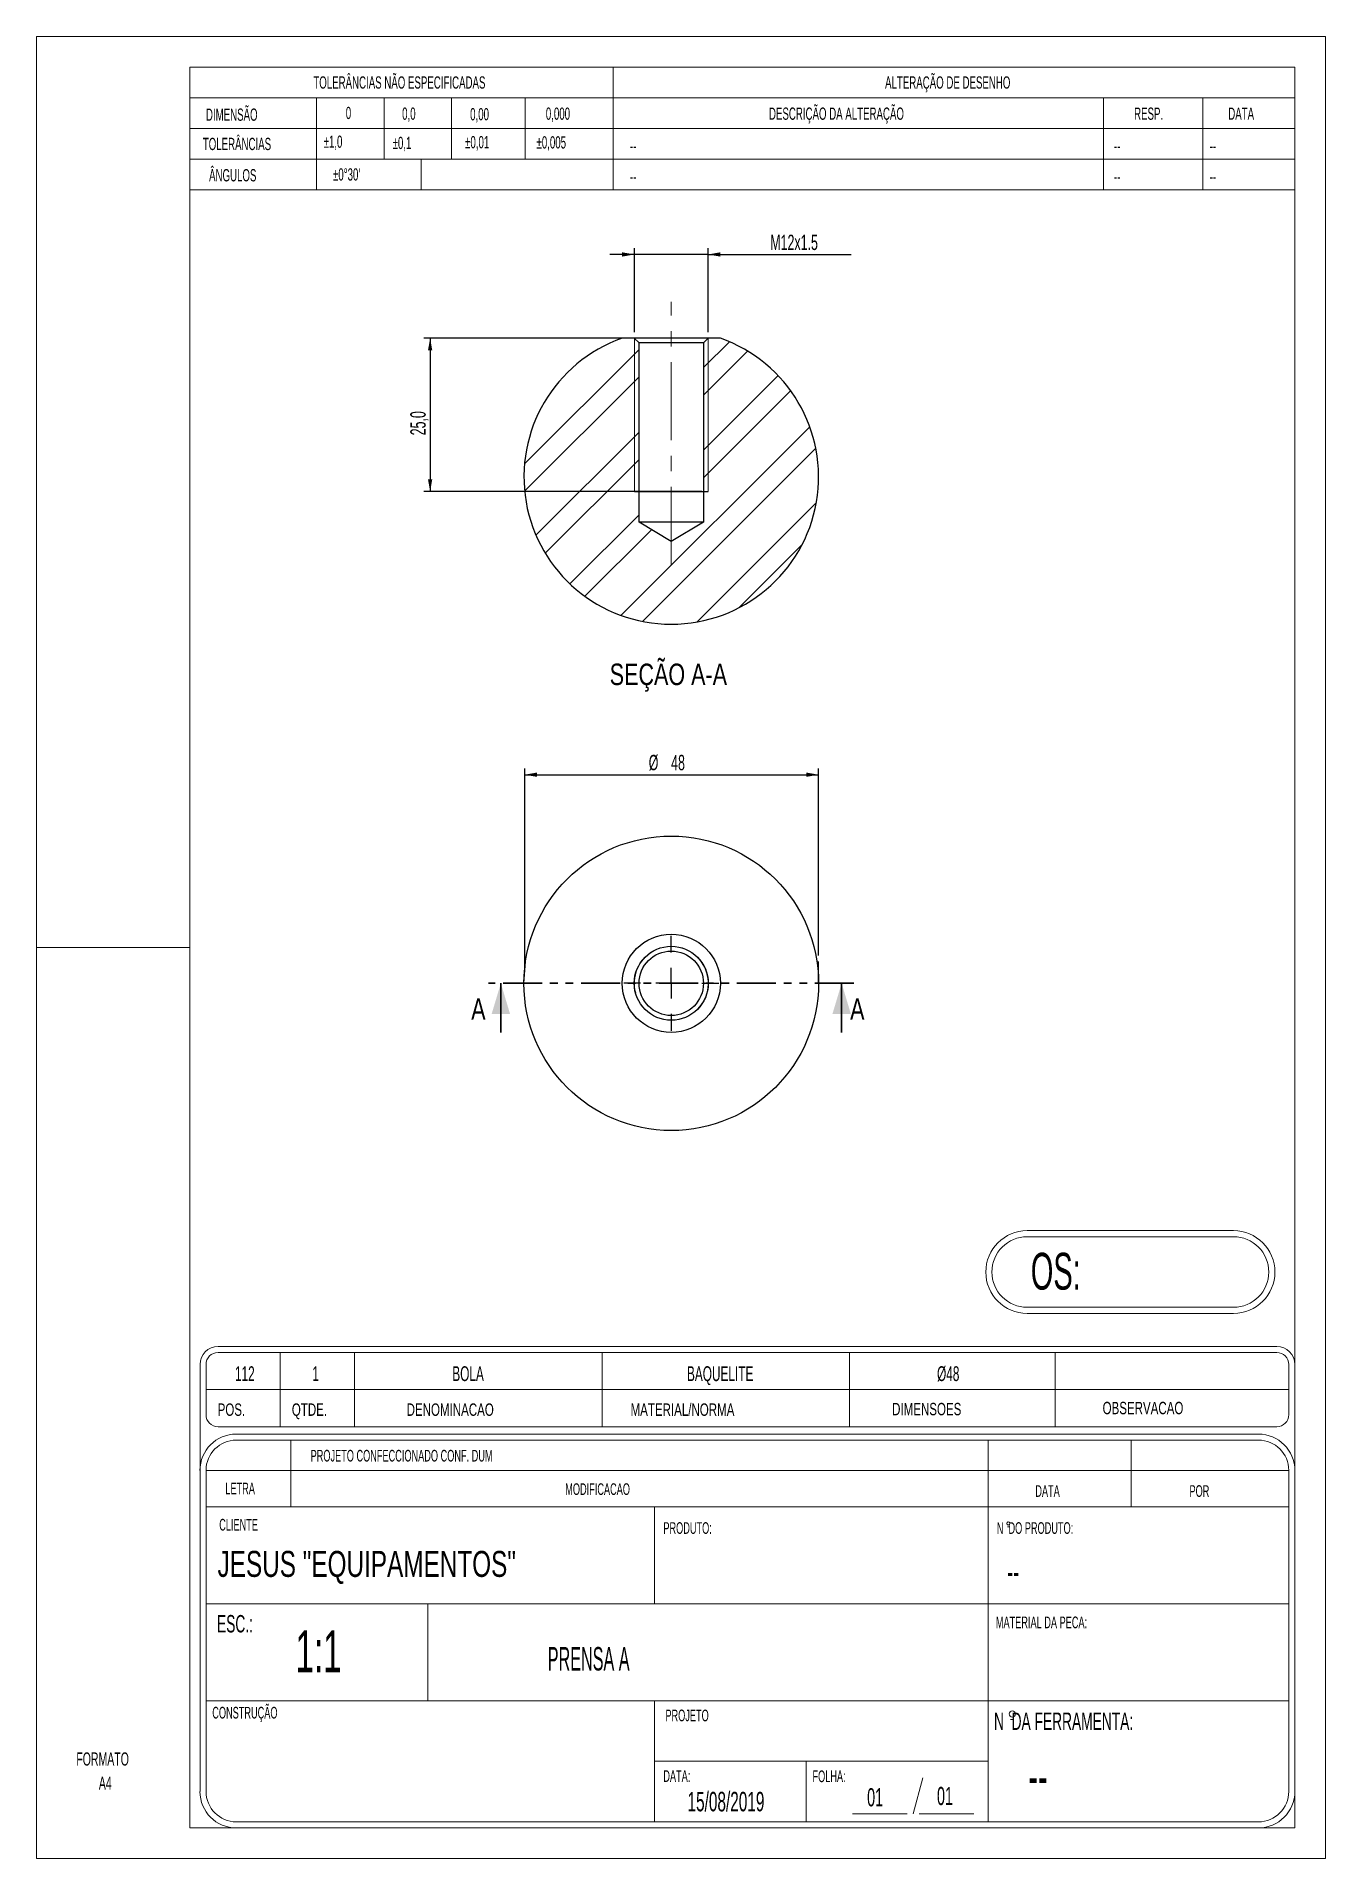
# Model space of a CAD drawing. Header units: millimetres. Extents: x 0 to 210, y 0 to 297.
import ezdxf

# ---------------------------------------------------------------- set-up
doc = ezdxf.new("R2010")
doc.units = ezdxf.units.MM
doc.linetypes.add('CENTERX2', pattern=[20.32, 12.7, -2.54, 2.54, -2.54])
doc.linetypes.add('PHANTOM', pattern=[12.7, 6.35, -1.27, 1.27, -1.27, 1.27, -1.27])
doc.layers.add('COTAS', color=7, linetype='Continuous')
doc.styles.add('SLDTEXTSTYLE0', font='TXT', dxfattribs={"width": 0.595745})
doc.styles.add('SLDTEXTSTYLE1', font='TXT', dxfattribs={"width": 0.589474})
doc.styles.add('SLDTEXTSTYLE2', font='TXT', dxfattribs={"width": 0.515789})
doc.styles.add('SLDTEXTSTYLE3', font='TXT', dxfattribs={"width": 0.7})
doc.styles.add('SLDTEXTSTYLE4', font='TXT', dxfattribs={"width": 0.695035})
doc.styles.add('SLDTEXTSTYLE5', font='TXT', dxfattribs={"width": 0.605})
doc.styles.add('SLDTEXTSTYLE6', font='TXT', dxfattribs={"width": 0.75})
doc.dimstyles.new('SLDDIMSTYLE0', dxfattribs={"dimtxt": 2.5, "dimasz": 2, "dimexe": 0, "dimexo": 0.0625, "dimtad": 1, "dimdec": 0, "dimrnd": 1e-09, "dimzin": 12, "dimdsep": 46, "dimtxsty": 'SLDTEXTSTYLE5', "dimsah": 1, "dimcen": 0.09, "dimadec": 0, "dimazin": 3, "dimtfac": 1, "dimtdec": 3, "dimtofl": 0, "dimtmove": 0, "dimatfit": 3, "dimfxl": 0, "dimfrac": 2, "dimtolj": 1, "dimtzin": 12, "dimarcsym": 0})
doc.dimstyles.new('SLDDIMSTYLE1', dxfattribs={"dimtxt": 2.5, "dimasz": 2, "dimexe": 0, "dimexo": 0.0625, "dimtad": 1, "dimdec": 1, "dimrnd": 1e-09, "dimzin": 12, "dimdsep": 46, "dimtxsty": 'SLDTEXTSTYLE5', "dimsah": 1, "dimcen": 0.09, "dimadec": 0, "dimazin": 3, "dimtfac": 1, "dimtdec": 3, "dimtmove": 0, "dimatfit": 0, "dimfxl": 0, "dimfrac": 2, "dimtolj": 1, "dimtzin": 12, "dimarcsym": 0})
doc.dimstyles.new('SLDDIMSTYLE2', dxfattribs={"dimtxt": 2.5, "dimasz": 2, "dimexe": 0, "dimexo": 0.0625, "dimtad": 1, "dimdec": 1, "dimrnd": 1e-09, "dimzin": 12, "dimdsep": 46, "dimtxsty": 'SLDTEXTSTYLE5', "dimsah": 1, "dimcen": 0.09, "dimadec": 0, "dimazin": 3, "dimtfac": 1, "dimtdec": 3, "dimtofl": 0, "dimtmove": 0, "dimatfit": 3, "dimfxl": 0, "dimfrac": 2, "dimtolj": 1, "dimtzin": 12, "dimarcsym": 0})

# ---------------------------------------------------------------- blocks, each defined once
blk = doc.blocks.new('SW_NOTE_0')
at = {"color": 0, "linetype": 'Continuous', "lineweight": 18, "insert": (0, 2.77), "char_height": 2.152, "attachment_point": 1, "style": 'SLDTEXTSTYLE0'}
blk.add_mtext('FORMATO', dxfattribs=at)
blk = doc.blocks.new('SW_NOTE_0_1')
at = {"color": 0, "linetype": 'Continuous', "lineweight": 18, "insert": (0, 2.77), "char_height": 2.152, "attachment_point": 1, "style": 'SLDTEXTSTYLE0'}
blk.add_mtext('A4', dxfattribs=at)
blk = doc.blocks.new('Bloco2')
at = {"color": 7, "linetype": 'Continuous', "lineweight": 18}
for p, q in [((210.04, 297.06), (0.04, 297.06)), ((0.04, 297.06), (0.04, 0.06)), ((210.04, 0.06), (210.04, 297.06)), ((205.04, 292.06), (25.04, 292.06)), ((25.04, 292.06), (25.04, 5.06)), ((205.04, 5.06), (205.04, 292.06)), ((0.04, 148.56), (25.04, 148.56)), ((25.04, 5.06), (205.04, 5.06)), ((0.04, 0.06), (210.04, 0.06))]:
    blk.add_line(p, q, dxfattribs=at)
for name, p in [('SW_NOTE_0', (6.53, 14.59)), ('SW_NOTE_0_1', (10.2, 10.66))]:
    blk.add_blockref(name, p, dxfattribs=at)
blk = doc.blocks.new('_D')
at = {"layer": 'COTAS'}
for p, q in [((79.55, 145.79), (79.55, 178.02)), ((79.55, 177.02), (127.42, 177.02)), ((127.42, 147.55), (127.42, 178.02))]:
    blk.add_line(p, q, dxfattribs=at)
for points in [[(79.55, 177.02), (81.55, 176.67), (81.55, 177.37)], [(127.42, 177.02), (125.42, 177.37), (125.42, 176.67)]]:
    blk.add_solid(points, dxfattribs=at)
at = {"layer": 'COTAS', "char_height": 2.5, "attachment_point": 1, "style": 'SLDTEXTSTYLE5'}
for s, insert in [('%%c', (99.75, 180.25)), ('48', (103.4, 180.25))]:
    blk.add_mtext(s, dxfattribs=dict(at, insert=insert))
blk = doc.blocks.new('SW_CENTERMARKSYMBOL_0')
at = {"layer": 'COTAS', "color": 0}
for p, q in [((0, 5), (0, 7.75)), ((-5, 0), (-7.75, 0)), ((0, 0), (-2.5, 0)), ((0, 0), (0, 2.5)), ((0, 0), (0, -2.5)), ((0, 0), (2.5, 0)), ((5, 0), (7.75, 0)), ((0, -5), (0, -7.75))]:
    blk.add_line(p, q, dxfattribs=at)
blk = doc.blocks.new('_D_1')
at = {"layer": 'COTAS'}
for p, q in [((97.42, 261.82), (93.42, 261.82)), ((97.42, 249.18), (97.42, 262.82)), ((109.42, 261.82), (97.42, 261.82)), ((109.42, 249.18), (109.42, 262.82)), ((109.42, 261.82), (132.73, 261.82))]:
    blk.add_line(p, q, dxfattribs=at)
for points in [[(97.42, 261.82), (95.42, 262.17), (95.42, 261.47)], [(109.42, 261.82), (111.42, 261.47), (111.42, 262.17)]]:
    blk.add_solid(points, dxfattribs=at)
at = {"layer": 'COTAS', "insert": (119.55, 265.04), "char_height": 2.5, "attachment_point": 1, "style": 'SLDTEXTSTYLE5'}
blk.add_mtext('M12x1.5', dxfattribs=at)
blk = doc.blocks.new('_D_2')
at = {"layer": 'COTAS'}
for p, q in [((108.42, 248.18), (63.14, 248.18)), ((64.14, 248.18), (64.14, 223.18)), ((108.42, 223.18), (63.14, 223.18))]:
    blk.add_line(p, q, dxfattribs=at)
for points in [[(64.14, 248.18), (63.79, 246.18), (64.49, 246.18)], [(64.14, 223.18), (64.49, 225.18), (63.79, 225.18)]]:
    blk.add_solid(points, dxfattribs=at)
at = {"layer": 'COTAS', "insert": (60.91, 232.34), "char_height": 2.5, "attachment_point": 1, "rotation": 90, "style": 'SLDTEXTSTYLE5'}
blk.add_mtext('25,0', dxfattribs=at)

msp = doc.modelspace()

# ---------------------------------------------------------------- hatches: boundary and pattern name
at = {"layer": 'COTAS', "linetype": 'Continuous', "lineweight": 18}
h = msp.add_hatch(dxfattribs=at)
h.set_pattern_fill('ANSI32', color=256, angle=3e-322, style=0)
edge = h.paths.add_edge_path(flags=0)
edge.add_line((111.42, 248.18), (109.44, 248.18))
edge.add_line((109.44, 248.18), (108.67, 247.41))
edge.add_line((108.67, 247.41), (108.67, 218.18))
edge.add_line((108.67, 218.18), (103.42, 215.03))
edge.add_line((103.42, 215.03), (98.17, 218.18))
edge.add_line((98.17, 218.18), (98.17, 247.41))
edge.add_line((98.17, 247.41), (97.39, 248.18))
edge.add_line((97.39, 248.18), (95.42, 248.18))
edge.add_arc((103.42, 225.55), 24, 109.4712, 430.5288)

# ---------------------------------------------------------------- linework, layer by layer
at = {"color": 7, "linetype": 'Continuous', "lineweight": 18}
for p, q in [((205.01, 292.36), (25.01, 292.36)), ((25.01, 272.36), (25.01, 292.36)), ((93.95, 272.36), (93.95, 292.36)), ((205.01, 292.36), (205.01, 272.36)), ((25.01, 287.36), (93.95, 287.36)), ((45.64, 272.36), (45.64, 287.36)), ((56.64, 277.36), (56.64, 287.36)), ((67.64, 277.36), (67.64, 287.36)), ((79.64, 277.36), (79.64, 287.36)), ((93.95, 287.36), (205.01, 287.36)), ((173.82, 272.36), (173.82, 287.36)), ((190.01, 272.36), (190.01, 287.36)), ((25.01, 282.36), (93.95, 282.36)), ((93.95, 282.36), (205.01, 282.36)), ((25.01, 277.36), (93.95, 277.36)), ((62.7, 277.36), (62.7, 272.36)), ((93.95, 277.36), (205.01, 277.36)), ((25.01, 272.36), (93.95, 272.36)), ((93.95, 272.36), (205.01, 272.36)), ((97.42, 248.16), (97.42, 223.18)), ((109.42, 248.16), (109.42, 223.18)), ((195.01, 102.71), (161.41, 102.71)), ((195.01, 101.71), (161.41, 101.71)), ((161.41, 90.21), (195.01, 90.21)), ((161.41, 89.21), (195.01, 89.21)), ((202.07, 83.83), (29.59, 83.83)), ((26.65, 11.28), (26.65, 80.89)), ((26.65, 80.89), (26.65, 67.81)), ((27.63, 80.89), (27.63, 72.71)), ((202.07, 82.85), (29.59, 82.85)), ((39.72, 70.75), (39.72, 82.85)), ((51.82, 70.75), (51.82, 82.85)), ((92.14, 70.75), (92.14, 82.85)), ((132.46, 70.75), (132.46, 82.85)), ((165.96, 70.75), (165.96, 82.85)), ((204.03, 72.71), (204.03, 80.89)), ((205.01, 11.28), (205.01, 80.89)), ((27.63, 76.8), (204.03, 76.8)), ((29.59, 70.75), (202.07, 70.75)), ((32.57, 69.54), (199.08, 69.54)), ((32.57, 68.56), (199.08, 68.56)), ((41.46, 57.69), (41.46, 68.56)), ((155.03, 68.56), (155.03, 57.69)), ((178.34, 68.56), (178.34, 57.69)), ((27.64, 11.28), (27.64, 63.62)), ((27.64, 63.62), (204.02, 63.62)), ((204.02, 63.62), (204.02, 11.28)), ((27.64, 57.69), (204.02, 57.69)), ((100.71, 57.69), (100.71, 41.89)), ((155.03, 57.69), (155.03, 41.89)), ((158.2, 54.45), (158.46, 54.45)), ((158.2, 54.43), (158.46, 54.43)), ((27.64, 41.89), (204.02, 41.89)), ((63.77, 26.09), (63.77, 41.89)), ((155.03, 26.09), (155.03, 41.89)), ((27.64, 26.09), (204.02, 26.09)), ((100.71, 26.09), (100.71, 6.34)), ((155.03, 26.09), (155.03, 6.34)), ((158.69, 23), (159.2, 23)), ((100.71, 16.22), (155.03, 16.22)), ((125.4, 16.22), (125.4, 6.34)), ((144.43, 13.54), (142.85, 7.62)), ((199.08, 6.34), (32.57, 6.34)), ((141.86, 7.62), (132.97, 7.62)), ((143.83, 7.62), (152.72, 7.62)), ((199.08, 5.36), (32.57, 5.36)), ((204.44, 5.36), (205.01, 5.36)), ((205.01, 5.36), (205.01, 5.93))]:
    msp.add_line(p, q, dxfattribs=at)
at = {"color": 7, "linetype": 'Continuous', "lineweight": 25}
for p, q in [((97.39, 248.18), (95.42, 248.18)), ((98.17, 247.41), (97.39, 248.18)), ((109.44, 248.18), (97.39, 248.18)), ((98.17, 218.18), (98.17, 247.41)), ((108.67, 247.41), (98.17, 247.41)), ((109.44, 248.18), (108.67, 247.41)), ((108.67, 247.41), (108.67, 218.18)), ((111.42, 248.18), (109.44, 248.18)), ((97.42, 223.18), (109.42, 223.18)), ((103.42, 215.03), (98.17, 218.18)), ((108.67, 218.18), (98.17, 218.18)), ((108.67, 218.18), (103.42, 215.03))]:
    msp.add_line(p, q, dxfattribs=at)
at = {"color": 7, "linetype": 'PHANTOM', "lineweight": 35}
msp.add_line((133.18, 143.02), (73.66, 143.02), dxfattribs=at)
at = {"color": 7, "linetype": 'Continuous', "lineweight": 35}
for p, q in [((75.66, 135.02), (75.66, 143.02)), ((131.18, 135.02), (131.18, 143.02))]:
    msp.add_line(p, q, dxfattribs=at)
at = {"color": 7, "linetype": 'Continuous', "lineweight": 25}
for radius in [24, 8, 6.03, 5.25]:
    msp.add_circle((103.42, 143.02), radius, dxfattribs=at)
at = {"color": 7, "linetype": 'Continuous', "lineweight": 18}
for centre, radius in [((158.33, 54.99), 0.247), ((158.33, 54.97), 0.247), ((158.97, 23.92), 0.494)]:
    msp.add_circle(centre, radius, dxfattribs=at)
at = {"color": 7, "linetype": 'Continuous', "lineweight": 25}
msp.add_arc((103.42, 225.55), 24, 109.4712, 70.5288, dxfattribs=at)
at = {"color": 7, "linetype": 'Continuous', "lineweight": 18}
for centre, radius, start, end in [((103.42, 143.02), 6, 255, 195), ((161.41, 95.96), 6.75, 90, 270), ((161.41, 95.96), 5.75, 90, 270), ((195.01, 95.96), 6.75, 270, 90), ((195.01, 95.96), 5.75, 270, 90), ((29.59, 80.89), 2.94, 90, 180), ((202.07, 80.89), 2.94, 0, 90), ((29.59, 80.89), 1.96, 90, 180), ((202.07, 80.89), 1.96, 0, 90), ((29.59, 72.71), 1.96, 180, 270), ((202.07, 72.71), 1.96, 270, 0), ((32.57, 63.62), 5.93, 90, 180), ((32.57, 63.62), 4.94, 90, 180), ((199.08, 63.62), 5.93, 0, 90), ((199.08, 63.62), 4.94, 0, 90), ((32.57, 11.28), 5.93, 180, 270), ((32.57, 11.28), 4.94, 180, 270), ((199.08, 11.28), 4.94, 270, 0), ((199.08, 11.28), 5.93, 270, 0)]:
    msp.add_arc(centre, radius, start, end, dxfattribs=at)
at = {"color": 7, "linetype": 'Continuous', "lineweight": 35}
for points in [[(75.66, 143.02), (74.16, 138.02), (77.16, 138.02)], [(131.18, 143.02), (129.68, 138.02), (132.68, 138.02)]]:
    msp.add_solid(points, dxfattribs=at)
at = {"layer": 'COTAS', "linetype": 'CENTERX2', "lineweight": 18}
msp.add_line((103.42, 211.23), (103.42, 254.09), dxfattribs=at)
at = {"layer": 'COTAS'}
for p, q in [((79.42, 143.02), (79.68, 146.55)), ((127.42, 143.02), (127.42, 146.55))]:
    msp.add_line(p, q, dxfattribs=at)

# ---------------------------------------------------------------- block references
for name, p in [('Bloco2', (-0.03, 0.3)), ('SW_CENTERMARKSYMBOL_0', (103.42, 143.02))]:
    msp.add_blockref(name, p, dxfattribs=at)

# ---------------------------------------------------------------- texts
at = {"color": 7, "linetype": 'Continuous', "lineweight": 0}
for s, insert, char_height, attachment_point, style in [('TOLERÂNCIAS NÃO ESPECIFICADAS', (59.13, 290.85), 2, 2, 'SLDTEXTSTYLE1'), ('ALTERAÇÃO DE DESENHO', (148.46, 290.85), 2, 2, 'SLDTEXTSTYLE1'), ('DIMENSÃO', (27.62, 285.61), 2, 1, 'SLDTEXTSTYLE1'), ('0', (50.4, 285.89), 2, 1, 'SLDTEXTSTYLE1'), ('0,0', (59.58, 285.77), 2, 1, 'SLDTEXTSTYLE1'), ('0,00', (70.66, 285.68), 2, 1, 'SLDTEXTSTYLE1'), ('0,000', (82.99, 285.77), 2, 1, 'SLDTEXTSTYLE1'), ('DESCRIÇÃO DA ALTERAÇÃO', (119.34, 285.77), 2, 1, 'SLDTEXTSTYLE1'), ('RESP.', (178.82, 285.77), 2, 1, 'SLDTEXTSTYLE1'), ('DATA', (194.16, 285.77), 2, 1, 'SLDTEXTSTYLE1'), ('TOLERÂNCIAS', (27.11, 280.83), 2, 1, 'SLDTEXTSTYLE1'), ('±1,0', (46.79, 281.2), 2, 1, 'SLDTEXTSTYLE1'), ('±0,1', (58.03, 281), 2, 1, 'SLDTEXTSTYLE1'), ('±0,01', (69.84, 281.12), 2, 1, 'SLDTEXTSTYLE1'), ('±0,005', (81.47, 281.09), 2, 1, 'SLDTEXTSTYLE1'), ('--', (96.69, 280.49), 2, 1, 'SLDTEXTSTYLE1'), ('--', (175.54, 280.49), 2, 1, 'SLDTEXTSTYLE1'), ('--', (191.14, 280.49), 2, 1, 'SLDTEXTSTYLE1'), ('ÂNGULOS', (28.13, 275.73), 2, 1, 'SLDTEXTSTYLE1'), ("±0°30'", (48.32, 275.86), 2, 1, 'SLDTEXTSTYLE1'), ('--', (96.69, 275.49), 2, 1, 'SLDTEXTSTYLE1'), ('--', (175.54, 275.49), 2, 1, 'SLDTEXTSTYLE1'), ('--', (191.14, 275.49), 2, 1, 'SLDTEXTSTYLE1'), ('OS:', (161.99, 99.09), 6, 1, 'SLDTEXTSTYLE1'), ('112', (33.95, 80.6), 2.419, 2, 'SLDTEXTSTYLE0'), ('1', (45.48, 80.6), 2.42, 2, 'SLDTEXTSTYLE0'), ('BOLA', (70.32, 80.6), 2.419, 2, 'SLDTEXTSTYLE0'), ('BAQUELITE', (111.39, 80.6), 2.419, 2, 'SLDTEXTSTYLE0'), ('Ø48', (148.54, 80.6), 2.419, 2, 'SLDTEXTSTYLE0'), ('POS.', (29.52, 74.54), 2.022, 1, 'SLDTEXTSTYLE4'), ('QTDE.', (41.61, 74.54), 2.022, 1, 'SLDTEXTSTYLE4'), ('DENOMINACAO', (60.31, 74.54), 2.0223, 1, 'SLDTEXTSTYLE4'), ('MATERIAL/NORMA', (96.79, 74.54), 2.0223, 1, 'SLDTEXTSTYLE4'), ('DIMENSOES', (139.4, 74.63), 2.022, 1, 'SLDTEXTSTYLE4'), ('OBSERVACAO', (173.69, 74.8), 2.022, 1, 'SLDTEXTSTYLE4'), ('PROJETO CONFECCIONADO CONF. DUM', (44.67, 66.97), 1.896, 1, 'SLDTEXTSTYLE1'), ('LETRA', (30.78, 61.63), 1.896, 1, 'SLDTEXTSTYLE1'), ('MODIFICACAO', (86.15, 61.52), 1.896, 1, 'SLDTEXTSTYLE1'), ('DATA', (162.73, 61.21), 1.896, 1, 'SLDTEXTSTYLE1'), ('POR', (187.84, 61.21), 1.896, 1, 'SLDTEXTSTYLE1'), ('CLIENTE', (29.78, 55.72), 1.896, 1, 'SLDTEXTSTYLE1'), ('PRODUTO:', (102.14, 55.18), 1.896, 1, 'SLDTEXTSTYLE1'), ('N  DO PRODUTO:', (156.45, 55.18), 1.896, 1, 'SLDTEXTSTYLE1'), ('JESUS "EQUIPAMENTOS"', (29.51, 50.5), 4.2333, 1, 'SLDTEXTSTYLE3'), ('--', (158.13, 49.28), 4.266, 1, 'SLDTEXTSTYLE2'), ('ESC.:', (29.42, 40.05), 2.844, 1, 'SLDTEXTSTYLE1'), ('MATERIAL DA PECA:', (156.3, 39.8), 1.896, 1, 'SLDTEXTSTYLE1'), ('1:1', (42.23, 37.56), 6.826, 1, 'SLDTEXTSTYLE1'), ('PRENSA A', (83.3, 34.83), 3.822, 1, 'SLDTEXTSTYLE2'), ('CONSTRUÇÃO', (28.65, 25.08), 1.896, 1, 'SLDTEXTSTYLE1'), ('PROJETO', (102.47, 24.63), 1.896, 1, 'SLDTEXTSTYLE1'), ('N  DA FERRAMENTA:', (156, 24.16), 2.8441, 1, 'SLDTEXTSTYLE1'), ('DATA:', (102.13, 14.75), 1.896, 1, 'SLDTEXTSTYLE1'), ('FOLHA:', (126.43, 14.71), 1.896, 1, 'SLDTEXTSTYLE1'), ('01', (146.71, 12.04), 2.963, 1, 'SLDTEXTSTYLE1'), ('--', (161.59, 17.23), 6.826, 1, 'SLDTEXTSTYLE2'), ('15/08/2019', (106.07, 11.23), 3.175, 1, 'SLDTEXTSTYLE1'), ('01', (135.33, 11.83), 2.963, 1, 'SLDTEXTSTYLE1')]:
    msp.add_mtext(s, dxfattribs=dict(at, insert=insert, char_height=char_height, attachment_point=attachment_point, style=style))
at = {"color": 7, "linetype": 'Continuous', "char_height": 3.5, "attachment_point": 1, "style": 'SLDTEXTSTYLE6'}
for insert in [(70.83, 140.57), (132.56, 140.57)]:
    msp.add_mtext('A', dxfattribs=dict(at, insert=insert))
at = {"layer": 'COTAS', "insert": (102.95, 195.13), "char_height": 3.5, "attachment_point": 2, "style": 'SLDTEXTSTYLE6'}
msp.add_mtext('SEÇÃO A-A', dxfattribs=at)

# ---------------------------------------------------------------- dimensions: what is measured, and where the dimension line sits
at = {"layer": 'COTAS'}
for base, p1, p2, text, dimstyle, picture, middle in [((97.42, 261.82), (109.42, 248.18), (97.42, 248.18), 'M12x1.5', 'SLDDIMSTYLE1', '_D_1', (126.14, 261.82)), ((127.42, 177.02), (79.55, 144.79), (127.42, 146.55), '%%c<>', 'SLDDIMSTYLE0', '_D', (103.48, 177.02))]:
    dim = msp.add_linear_dim(base=base, p1=p1, p2=p2, text=text, dimstyle=dimstyle, dxfattribs=at)
    dim.commit()
    dim.dimension.update_dxf_attribs({"geometry": picture, "text_midpoint": middle, "dimtype": 160})
dim = msp.add_linear_dim(base=(64.14, 223.18), p1=(109.42, 248.18), p2=(109.42, 223.18), angle=90, dimstyle='SLDDIMSTYLE2', dxfattribs=at)
dim.commit()
dim.dimension.update_dxf_attribs({"geometry": '_D_2', "text_midpoint": (64.14, 235.68), "dimtype": 160})

doc.saveas('drawing.dxf')
